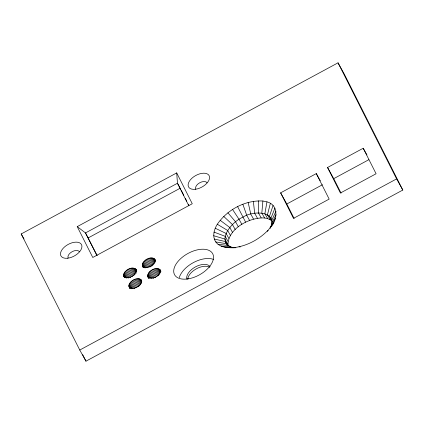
<?xml version="1.0" encoding="UTF-8"?>
<svg xmlns="http://www.w3.org/2000/svg" width="424" height="424" viewBox="0 0 424 424"><rect width="100%" height="100%" fill="white"/><g stroke="black" fill="none" stroke-linecap="round" stroke-linejoin="round"><path stroke-width="0.64" d="M235.808 247.743C228.822 247.897 220.427 248.093 215.715 241.918C212.032 236.465 214.094 229.416 217.295 224.254C227.296 209.742 245.099 199.974 262.885 201.008L261.836 213.023L264.592 217.978L267.639 218.614L270.205 219.733L272.224 221.307M136.125 269.547C137.196 275.134 127.285 280.609 123.612 275.929C123.087 270.21 133.724 264.645 136.745 270.66M128.854 285.877C129.087 280.609 139.893 275.187 141.727 281.536C140.922 286.46 131.361 291.548 128.854 285.877L130.094 288.103M143.275 267.459C139.099 261.364 152.423 253.891 155.518 260.522M148.638 278.043L147.743 276.421L148.676 278.091C144.404 272.033 157.797 264.507 160.882 271.153M228.017 245.878C226.994 228.934 249.694 217.003 264.592 217.978M262.885 201.008L266.945 201.856L264.883 213.664L267.639 218.614M270.173 228.462C278.483 210.463 252.444 210.352 242.883 217.242C232.283 221.111 214.332 242.221 233.301 247.727L224.837 247.277M271.169 226.829C277.588 219.319 278.621 204.723 266.945 201.856M270.369 203.356L267.449 214.782L270.205 219.733M273.061 205.454L269.468 216.357L271.916 220.761M274.943 208.094L270.878 218.339L271.493 219.441M271.646 220.671L275.96 211.2M267.385 231.467L273.666 222.377M271.736 223.284L276.088 214.687M271.159 226.103L275.314 218.45M267.963 230.296C258.979 239.613 246.848 246.047 233.953 247.637M21.2 233.953L338.034 62.821L344.235 73.962L402.8 190.047L85.966 361.179L79.765 350.039L21.2 233.953L23.993 238.966M77.221 226.639L176.702 172.907L192.258 203.737L92.777 257.469L77.221 226.639L85.494 232.93L97.191 255.598M88.25 237.88L180.221 188.203L180.82 189.385M316.288 173.586L329.162 199.1L293.498 218.36L280.63 192.846L316.288 173.586L320.321 180.825M363.214 148.241L376.088 173.755L340.424 193.015L327.551 167.501L363.214 148.241L366.935 154.924M294.139 218.487L286.831 203.992L322.489 184.726M341.066 193.143L333.752 178.647L368.843 159.694M79.765 350.039L396.599 178.907L338.034 62.821M221.079 246.1L230.481 246.842M239.051 246.805L240.281 246.948M218.01 244.298L228.181 245.491M215.715 241.918L226.458 243.71M214.258 239.035L225.367 241.542L227.206 244.844M213.685 235.728L224.937 239.062L227.693 244.017M214.009 232.087L225.181 236.338L227.937 241.288M215.222 228.229L226.093 233.439L228.849 238.394M217.295 224.254L227.64 230.46L230.396 235.41M220.157 220.284L229.787 227.481L232.543 232.432M223.729 216.431L232.469 224.593L235.225 229.543M142.681 266.383C147.011 269.812 155.804 264.926 154.898 259.409M227.911 212.8L235.606 221.869L238.362 226.819M232.585 209.504L239.109 219.394L241.866 224.349M396.599 178.907L402.8 190.047M327.551 167.501L333.752 178.647M280.63 192.846L286.831 203.992M261.163 217.841L258.407 212.89L258.311 200.828M257.442 218.217L254.686 213.261L253.351 201.326M253.541 219.081L250.785 214.131L248.146 202.481M249.566 220.422L246.81 215.472L242.851 204.267M245.639 222.192L237.615 206.631M179.914 187.652L177.465 183.253L176.702 172.907M154.511 258.863L155.438 260.532M153.954 258.428L155.502 261.216M159.869 269.494L160.802 271.164M153.249 258.121L155.417 262.021M159.318 269.06L160.866 271.848M158.608 268.752L160.468 272.091M152.412 257.946L154.893 262.403M157.776 268.577L160.256 273.035M151.469 257.909L154.569 263.479M156.827 268.54L159.62 273.554M150.441 258.009L153.854 264.136M155.804 268.641L159.217 274.768M149.37 258.248L153.091 264.936M154.733 268.88L158.454 275.563M148.278 258.619L152.306 265.859M153.642 269.251L157.362 275.934M147.197 259.106L151.23 266.346M152.561 269.738L156.281 276.421M146.158 259.7L150.191 266.94M151.522 270.327L155.555 277.572M145.199 260.378L148.919 267.062M150.557 271.01L154.283 277.694M144.335 261.126L147.743 267.252M149.698 271.757L153.419 278.441M143.598 261.921L146.699 267.491M148.962 272.553L152.062 278.123M143.005 262.742L145.798 267.756M148.368 273.369L151.161 278.382M142.581 263.558L145.061 268.016M147.944 274.19L150.112 278.091M142.332 264.353L144.192 267.698M142.263 265.106L143.503 267.332M147.695 274.985L149.555 278.329M143.301 267.496L142.379 265.79L143.275 267.412M147.626 275.738L148.866 277.964M148.665 278.128L148.045 277.015C152.375 280.444 161.168 275.558 160.261 270.035M135.738 269.002L136.671 270.671M135.182 268.567L136.735 271.355M141.102 279.633L141.722 280.746M134.477 268.26L136.337 271.599M140.545 279.199L141.786 281.425M139.841 278.891L141.701 282.23M133.639 268.085L136.433 273.098M139.003 278.716L141.483 283.168M132.696 268.048L135.489 273.061M138.06 278.679L140.853 283.693M131.673 268.148L135.086 274.275M137.037 278.78L140.445 284.907M130.603 268.387L134.323 275.07M135.961 279.019L139.681 285.702M129.506 268.758L133.226 275.441M134.869 279.389L138.902 286.629M128.43 269.245L132.458 276.485M133.793 279.872L137.514 286.56M127.391 269.834L131.111 276.522M132.754 280.465L136.782 287.711M126.426 270.517L130.46 277.757M131.79 281.149L135.51 287.832M125.562 271.265L128.976 277.391M130.926 281.896L134.647 288.58M124.826 272.06L128.239 278.186M130.189 282.691L133.29 288.262M124.237 272.876L127.025 277.89M129.601 283.508L132.389 288.521M123.808 273.697L126.288 278.155M129.172 284.329L131.652 288.786M123.559 274.492L125.112 277.28M123.495 275.245L124.736 277.471M128.923 285.124L130.783 288.468M124.232 277.042L123.612 275.929L124.206 277.01M129.892 288.267L128.976 286.555L129.866 288.182M129.272 287.154L129.871 288.225M225.367 241.542L226.835 244.309M181.414 190.567L183.799 195.289M185.288 198.241L186.777 201.199M188.267 204.151L188.866 205.333M188.786 205.693L177.465 183.253L85.494 232.93L96.815 255.37M82.696 354.697L85.966 361.179M186.904 279.167A13.229 7.378 -29.1 0 1 195.459 266.887A13.229 7.378 -29.1 0 1 210.087 266.643M187.731 279.172A13.229 7.378 -29.1 0 1 196.492 268.747A13.229 7.378 -29.1 0 1 209.769 267.268M179.267 277.678A21.762 12.137 -29.1 0 1 193.434 262.573A21.762 12.137 -29.1 0 1 213.447 259.377M68.158 257.903A6.402 3.572 -29.1 0 1 72.181 251.671A6.402 3.572 -29.1 0 1 79.421 251.819M195.793 188.966A6.402 3.572 -29.1 0 1 199.815 182.733A6.402 3.572 -29.1 0 1 207.055 182.882M188.659 278.78A21.762 12.137 -29.1 0 0 212.795 253.923A21.762 12.137 -29.1 0 0 179.394 259.886A21.762 12.137 -29.1 0 0 188.659 278.78M67.337 258.248A11.734 6.546 -29.1 0 0 81.811 245.406A11.734 6.546 -29.1 0 0 64.464 247.007A11.734 6.546 -29.1 0 0 67.337 258.248M195.279 189.274A11.734 6.546 -29.1 0 0 209.392 176.267A11.734 6.546 -29.1 0 0 191.849 178.297A11.734 6.546 -29.1 0 0 195.279 189.274"/></g></svg>
